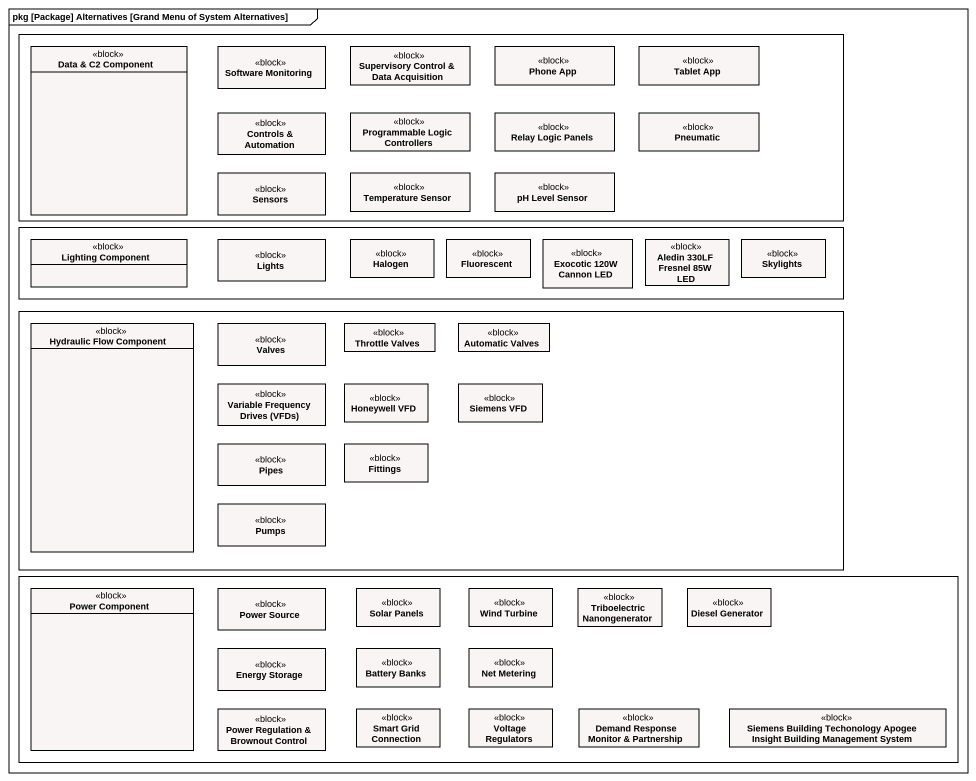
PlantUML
@startuml
mainframe pkg [Package] Alternatives [Grand Menu of System Alternatives]
hide circle
hide empty members
rectangle " " as rectangle1 {
  class "Data & C2 Component" as Data_C2_Component <<block>> #FAF5F5
  class "Software Monitoring" as Software_Monitoring <<block>> #FAF5F5
  class "Supervisory Control & Data Acquisition" as Supervisory_Control_Data <<block>> #FAF5F5
  class "Phone App" as Phone_App <<block>> #FAF5F5
  class "Tablet App" as Tablet_App <<block>> #FAF5F5
  class "Controls & Automation" as Controls_Automation <<block>> #FAF5F5
  class "Programmable Logic Controllers" as Programmable_Logic <<block>> #FAF5F5
  class "Relay Logic Panels" as Relay_Logic_Panels <<block>> #FAF5F5
  class Pneumatic <<block>> #FAF5F5
  class Sensors <<block>> #FAF5F5
  class "Temperature Sensor" as Temperature_Sensor <<block>> #FAF5F5
  class "pH Level Sensor" as pH_Level_Sensor <<block>> #FAF5F5
}
rectangle " " as rectangle2 {
  class "Lighting Component" as Lighting_Component <<block>> #FAF5F5
  class Lights <<block>> #FAF5F5
  class Halogen <<block>> #FAF5F5
  class Fluorescent <<block>> #FAF5F5
  class "Exocotic 120W Cannon LED" as Exocotic_120W_Cannon_LED <<block>> #FAF5F5
  class "Aledin 330LF Fresnel 85W LED" as Aledin_330LF_Fresnel_85W_LED <<block>> #FAF5F5
  class Skylights <<block>> #FAF5F5
}
rectangle " " as rectangle3 {
  class "Hydraulic Flow Component" as Hydraulic_Flow_Component <<block>> #FAF5F5
  class Valves <<block>> #FAF5F5
  class "Throttle Valves" as Throttle_Valves <<block>> #FAF5F5
  class "Automatic Valves" as Automatic_Valves <<block>> #FAF5F5
  class "Variable Frequency Drives (VFDs)" as Variable_Frequency_Drives <<block>> #FAF5F5
  class "Honeywell VFD" as Honeywell_VFD <<block>> #FAF5F5
  class "Siemens VFD" as Siemens_VFD <<block>> #FAF5F5
  class Pipes <<block>> #FAF5F5
  class Fittings <<block>> #FAF5F5
  class Pumps <<block>> #FAF5F5
}
rectangle " " as rectangle4 {
  class "Power Component" as Power_Component <<block>> #FAF5F5
  class "Power Source" as Power_Source <<block>> #FAF5F5
  class "Solar Panels" as Solar_Panels <<block>> #FAF5F5
  class "Wind Turbine" as Wind_Turbine <<block>> #FAF5F5
  class "Triboelectric Nanongenerator" as Triboelectric_Nanongenerator <<block>> #FAF5F5
  class "Diesel Generator" as Diesel_Generator <<block>> #FAF5F5
  class "Energy Storage" as Energy_Storage <<block>> #FAF5F5
  class "Battery Banks" as Battery_Banks <<block>> #FAF5F5
  class "Net Metering" as Net_Metering <<block>> #FAF5F5
  class "Power Regulation & Brownout Control" as Power_Regulation_Brownout <<block>> #FAF5F5
  class "Smart Grid Connection" as Smart_Grid_Connection <<block>> #FAF5F5
  class "Voltage Regulators" as Voltage_Regulators <<block>> #FAF5F5
  class "Demand Response Monitor & Partnership" as Demand_Response_Monitor <<block>> #FAF5F5
  class "Siemens Building Techonology Apogee Insight Building Management System" as Siemens_Building <<block>> #FAF5F5
}
@enduml
